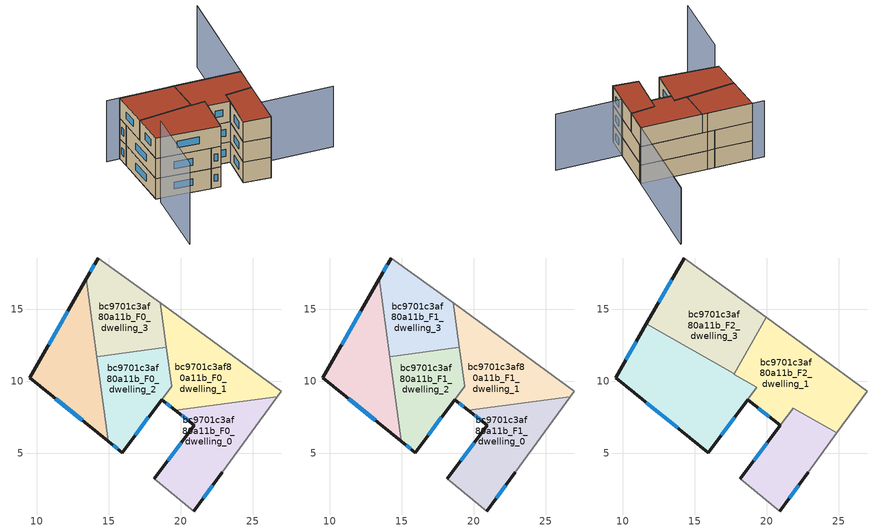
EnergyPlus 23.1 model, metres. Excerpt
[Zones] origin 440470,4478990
bc9701c3af80a11b_F0_dwelling_0
 floor ground (EU_floor_Construction): 22.87,3.68 26.69,8.94 19.61,7.97 20.94,6.95 18.17,3.24 20.91,1 z0
 wall outside (EU_wall_Construction): 18.17,3.24 20.94,6.95 19.61,7.97 / 22.87,3.68 20.91,1 z0:3
 wall to bc9701c3af80a11b_F0_dwelling_1 (EU_wall_Construction): 19.61,7.97 26.69,8.94 z0:3
 wall adiabatic (EU_wall_Construction): 26.69,8.94 22.87,3.68 / 20.91,1 18.17,3.24 z0:3
 window (EU_Window_Construction): 19.09,4.47 20.02,5.72 / 20.5,7.29 20.05,7.64 / 22.22,2.8 21.56,1.89 z0.99:2.01
bc9701c3af80a11b_F0_dwelling_1
 floor ground (EU_floor_Construction): 26.69,8.94 26.96,9.31 19.35,14.89 18.56,15.46 19.35,9.64 18.66,8.71 19.61,7.97 z0
 wall outside (EU_wall_Construction): 19.61,7.97 18.66,8.71 z0:3
 wall adiabatic (EU_wall_Construction): 18.56,15.46 19.35,14.89 26.96,9.31 26.69,8.94 z0:3
 wall to bc9701c3af80a11b_F0_dwelling_2 (EU_wall_Construction): 18.66,8.71 19.35,9.64 / 19.35,9.65 18.98,12.35 z0:3
 wall to bc9701c3af80a11b_F0_dwelling_3 (EU_wall_Construction): 18.98,12.35 18.56,15.46 z0:3
 window (EU_Window_Construction): 19.3,8.22 18.98,8.47 z0.99:2.01
bc9701c3af80a11b_F0_dwelling_2
 floor ground (EU_floor_Construction): 15.93,5.05 19.35,9.65 18.98,12.35 14.18,11.7 14.98,5.83 z0
 wall outside (EU_wall_Construction): 18.66,8.71 15.93,5.05 14.98,5.83 z0:3
 wall to bc9701c3af80a11b_F0_dwelling_3 (EU_wall_Construction): 14.18,11.7 18.98,12.35 z0:3
 wall to bc9701c3af80a11b_F0_dwelling_4 (EU_wall_Construction): 14.98,5.83 14.18,11.7 z0:3
 window (EU_Window_Construction): 17.76,7.5 16.84,6.26 / 15.62,5.31 15.29,5.57 z0.99:2.01
bc9701c3af80a11b_F0_dwelling_3
 floor ground (EU_floor_Construction): 18.98,12.35 18.56,15.46 14.25,18.55 13.44,17.12 14.18,11.7 z0
 wall outside (EU_wall_Construction): 13.44,17.12 14.25,18.55 z0:3
 wall adiabatic (EU_wall_Construction): 14.25,18.55 18.56,15.46 z0:3
 wall to bc9701c3af80a11b_F0_dwelling_4 (EU_wall_Construction): 14.18,11.7 13.44,17.12 z0:3
 window (EU_Window_Construction): 13.71,17.59 13.98,18.08 z0.99:2.01
bc9701c3af80a11b_F0_dwelling_4
 floor ground (EU_floor_Construction): 14.98,5.83 13.44,17.12 9.52,10.25 z0
 wall outside (EU_wall_Construction): 14.98,5.83 9.52,10.25 13.44,17.12 z0:3
 window (EU_Window_Construction): 13.17,7.29 11.33,8.78 / 10.82,12.53 12.14,14.84 z0.99:2.01
bc9701c3af80a11b_F1_dwelling_0
 floor to bc9701c3af80a11b_F0_dwelling_0 (EU_floor_Construction): 22.87,3.68 26.69,8.94 19.61,7.97 20.94,6.95 18.17,3.24 20.91,1 z3
 wall outside (EU_wall_Construction): 18.17,3.24 20.94,6.95 19.61,7.97 / 22.87,3.68 20.91,1 z3:6
 wall to bc9701c3af80a11b_F1_dwelling_1 (EU_wall_Construction): 19.61,7.97 26.69,8.94 z3:6
 wall adiabatic (EU_wall_Construction): 26.69,8.94 22.87,3.68 / 20.91,1 18.17,3.24 z3:6
 window (EU_Window_Construction): 19.09,4.47 20.02,5.72 / 20.5,7.29 20.05,7.64 / 22.22,2.8 21.56,1.89 z3.99:5.01
bc9701c3af80a11b_F1_dwelling_1
 floor to bc9701c3af80a11b_F0_dwelling_1 (EU_floor_Construction): 26.69,8.94 26.96,9.31 19.35,14.89 18.56,15.46 19.35,9.64 18.66,8.71 19.61,7.97 z3
 wall outside (EU_wall_Construction): 19.61,7.97 18.66,8.71 z3:6
 wall adiabatic (EU_wall_Construction): 18.56,15.46 19.35,14.89 26.96,9.31 26.69,8.94 z3:6
 wall to bc9701c3af80a11b_F1_dwelling_2 (EU_wall_Construction): 18.66,8.71 19.35,9.64 / 19.35,9.65 18.98,12.35 z3:6
 wall to bc9701c3af80a11b_F1_dwelling_3 (EU_wall_Construction): 18.98,12.35 18.56,15.46 z3:6
 window (EU_Window_Construction): 19.3,8.22 18.98,8.47 z3.99:5.01
bc9701c3af80a11b_F1_dwelling_2
 floor to bc9701c3af80a11b_F0_dwelling_2 (EU_floor_Construction): 15.93,5.05 19.35,9.65 18.98,12.35 14.18,11.7 14.98,5.83 z3
 wall outside (EU_wall_Construction): 18.66,8.71 15.93,5.05 14.98,5.83 z3:6
 wall to bc9701c3af80a11b_F1_dwelling_3 (EU_wall_Construction): 14.18,11.7 18.98,12.35 z3:6
 wall to bc9701c3af80a11b_F1_dwelling_4 (EU_wall_Construction): 14.98,5.83 14.18,11.7 z3:6
 window (EU_Window_Construction): 17.76,7.5 16.84,6.26 / 15.62,5.31 15.29,5.57 z3.99:5.01
bc9701c3af80a11b_F1_dwelling_3
 floor to bc9701c3af80a11b_F0_dwelling_3 (EU_floor_Construction): 18.98,12.35 18.56,15.46 14.25,18.55 13.44,17.12 14.18,11.7 z3
 wall outside (EU_wall_Construction): 13.44,17.12 14.25,18.55 z3:6
 wall adiabatic (EU_wall_Construction): 14.25,18.55 18.56,15.46 z3:6
 wall to bc9701c3af80a11b_F1_dwelling_4 (EU_wall_Construction): 14.18,11.7 13.44,17.12 z3:6
 window (EU_Window_Construction): 13.71,17.59 13.98,18.08 z3.99:5.01
bc9701c3af80a11b_F1_dwelling_4
 floor to bc9701c3af80a11b_F0_dwelling_4 (EU_floor_Construction): 14.98,5.83 13.44,17.12 9.52,10.25 z3
 wall outside (EU_wall_Construction): 14.98,5.83 9.52,10.25 13.44,17.12 z3:6
 window (EU_Window_Construction): 13.17,7.29 11.33,8.78 / 10.82,12.53 12.14,14.84 z3.99:5.01
bc9701c3af80a11b_F2_dwelling_0
 floor to bc9701c3af80a11b_F1_dwelling_0 (EU_floor_Construction): 22.87,3.68 24.85,6.41 21.82,8.14 18.17,3.24 20.91,1 z6
 wall outside (EU_wall_Construction): 22.87,3.68 20.91,1 / 18.17,3.24 20.94,6.95 z6:9
 wall adiabatic (EU_wall_Construction): 20.91,1 18.17,3.24 / 24.85,6.41 22.87,3.68 z6:9
 wall to bc9701c3af80a11b_F2_dwelling_1 (EU_wall_Construction): 20.94,6.95 21.82,8.14 / 21.83,8.13 24.85,6.41 z6:9
 window (EU_Window_Construction): 22.22,2.8 21.56,1.89 / 19.09,4.47 20.02,5.72 z6.99:8.01
 roof outside (EU_roof_Construction): 24.85,6.41 22.87,3.68 20.91,1 18.17,3.24 21.83,8.13 z9
bc9701c3af80a11b_F2_dwelling_1
 floor to bc9701c3af80a11b_F1_dwelling_1 (EU_floor_Construction): 26.69,8.94 26.96,9.31 19.97,14.43 18.94,12.63 19.35,9.64 18.66,8.71 19.61,7.97 z6
 floor to bc9701c3af80a11b_F1_dwelling_0 (EU_floor_Construction): 24.85,6.41 26.69,8.94 19.61,7.97 20.94,6.95 21.82,8.14 z6
 floor to bc9701c3af80a11b_F1_dwelling_2 (EU_floor_Construction): 17.51,7.18 19.35,9.64 18.98,12.35 18.77,12.33 17.75,10.52 17.72,10.47 19.29,9.58 z6
 floor to bc9701c3af80a11b_F1_dwelling_3 (EU_floor_Construction): 18.98,12.35 18.94,12.63 18.77,12.33 z6
 wall outside (EU_wall_Construction): 20.94,6.95 18.66,8.71 15.93,5.05 z6:9
 wall adiabatic (EU_wall_Construction): 19.97,14.43 26.96,9.31 24.85,6.41 z6:9
 wall to bc9701c3af80a11b_F2_dwelling_3 (EU_wall_Construction): 17.75,10.52 19.97,14.43 z6:9
 wall to bc9701c3af80a11b_F2_dwelling_2 (EU_wall_Construction): 15.93,5.05 19.29,9.57 17.72,10.47 17.75,10.52 z6:9
 window (EU_Window_Construction): 20.18,7.54 19.42,8.13 / 17.76,7.5 16.84,6.26 z6.99:8.01
 roof outside (EU_roof_Construction): 26.96,9.31 24.85,6.41 21.82,8.14 20.94,6.95 18.66,8.71 15.93,5.05 19.29,9.57 17.72,10.47 19.97,14.43 z9
bc9701c3af80a11b_F2_dwelling_2
 floor to bc9701c3af80a11b_F1_dwelling_2 (EU_floor_Construction): 15.93,5.05 19.29,9.58 17.72,10.47 17.75,10.52 15.38,11.86 14.18,11.7 14.98,5.83 z6
 floor to bc9701c3af80a11b_F1_dwelling_4 (EU_floor_Construction): 14.98,5.83 14.05,12.62 11.65,13.98 9.52,10.25 z6
 floor to bc9701c3af80a11b_F1_dwelling_3 (EU_floor_Construction): 15.38,11.86 14.05,12.62 14.18,11.7 z6
 wall outside (EU_wall_Construction): 15.93,5.05 9.52,10.25 11.65,13.98 z6:9
 wall to bc9701c3af80a11b_F2_dwelling_3 (EU_wall_Construction): 11.65,13.98 17.75,10.52 z6:9
 window (EU_Window_Construction): 10.23,11.49 10.95,12.75 / 13.81,6.78 11.65,8.53 z6.99:8.01
 roof outside (EU_roof_Construction): 17.75,10.52 17.72,10.47 19.29,9.58 15.93,5.05 9.52,10.25 11.65,13.98 z9
bc9701c3af80a11b_F2_dwelling_3
 floor to bc9701c3af80a11b_F1_dwelling_3 (EU_floor_Construction): 18.77,12.33 18.94,12.63 18.56,15.46 14.25,18.55 13.44,17.12 14.05,12.62 15.38,11.86 z6
 floor to bc9701c3af80a11b_F1_dwelling_1 (EU_floor_Construction): 18.94,12.63 19.97,14.43 19.35,14.89 18.56,15.46 z6
 floor to bc9701c3af80a11b_F1_dwelling_2 (EU_floor_Construction): 17.75,10.52 18.77,12.33 15.38,11.86 z6
 floor to bc9701c3af80a11b_F1_dwelling_4 (EU_floor_Construction): 14.05,12.62 13.44,17.12 11.65,13.98 z6
 wall outside (EU_wall_Construction): 11.65,13.98 14.25,18.55 z6:9
 wall adiabatic (EU_wall_Construction): 14.25,18.55 19.35,14.89 19.97,14.43 z6:9
 window (EU_Window_Construction): 12.51,15.5 13.39,17.04 z6.99:8.01
 roof outside (EU_roof_Construction): 19.35,14.89 19.97,14.43 17.75,10.52 11.65,13.98 14.25,18.55 z9
shading: 3.82,1.67 9.31,9.43 z0:12; 30.43,-1.78 22.87,3.68 / 22.87,3.68 35.54,21.2 / 35.61,21.21 26.96,9.31 / 26.96,9.31 12.9,19.54 z0:9
[Building]
EU S2 Campaign: North Axis=0; Terrain=City; Solar Distribution=FullExterior
[Site:Location]
Madrid: Latitude=40.5; Longitude=-3.5; Time Zone=1; Elevation=609
[SizingPeriod:WeatherFileDays]
AnnualSizingPeriod: Begin Month=1; Begin Day of Month=1; End Month=12; End Day of Month=31; Day of Week for Start Day=Monday; Use Weather File Daylight Saving Period=No; Use Weather File Rain and Snow Indicators=No
[MATERIAL]
EU_InternalMass_Material: Roughness=MediumRough; Thickness=0.1; Conductivity=1; Density=1800; Specific Heat=900; Thermal Absorptance=0.9; Solar Absorptance=0.7; Visible Absorptance=0.7
[MATERIAL:NOMASS] Roughness=MediumRough; Thermal Absorptance=0.9; Solar Absorptance=0.7; Visible Absorptance=0.7
Name | Thermal Resistance
EU_wall_NoMass | 0.609216
EU_roof_NoMass | 0.513268
EU_floor_NoMass | 0.568163
[WINDOWMATERIAL:SIMPLEGLAZINGSYSTEM]
EU_Window_SimpleGlazing: UFactor=5.50606; Solar Heat Gain Coefficient=0.85; Visible Transmittance=0.85
[CONSTRUCTION]
EU_wall_Construction: EU_wall_NoMass
EU_roof_Construction: EU_roof_NoMass
EU_floor_Construction: EU_floor_NoMass
EU_InternalMass_Construction: EU_InternalMass_Material
EU_Window_Construction: EU_Window_SimpleGlazing
[ZONE] Type=1; Multiplier=1; Ceiling Height=autocalculate; Floor Area=autocalculate; Part of Total Floor Area=Yes
Name | Volume
bc9701c3af80a11b_F0_dwelling_0; bc9701c3af80a11b_F1_dwelling_0 | 88.6381
bc9701c3af80a11b_F2_dwelling_0 | 67.2473
bc9701c3af80a11b_F0_dwelling_1; bc9701c3af80a11b_F1_dwelling_1 | 90.639
bc9701c3af80a11b_F2_dwelling_1 | 113.703
bc9701c3af80a11b_F0_dwelling_2; bc9701c3af80a11b_F1_dwelling_2 | 73.5875
bc9701c3af80a11b_F2_dwelling_2 | 126.978
bc9701c3af80a11b_F0_dwelling_3; bc9701c3af80a11b_F1_dwelling_3 | 75.6145
bc9701c3af80a11b_F2_dwelling_3 | 102.656
bc9701c3af80a11b_F0_dwelling_4; bc9701c3af80a11b_F1_dwelling_4 | 82.1334
[INTERNALMASS] Construction=EU_InternalMass_Construction
Name | Zone or ZoneList | Surface Area
bc9701c3af80a11b_F0_dwelling_0_EU_InternalMass | bc9701c3af80a11b_F0_dwelling_0 | 29.5462
bc9701c3af80a11b_F0_dwelling_1_EU_InternalMass | bc9701c3af80a11b_F0_dwelling_1 | 30.2129
bc9701c3af80a11b_F0_dwelling_2_EU_InternalMass | bc9701c3af80a11b_F0_dwelling_2 | 24.5385
bc9701c3af80a11b_F0_dwelling_3_EU_InternalMass | bc9701c3af80a11b_F0_dwelling_3 | 25.2037
bc9701c3af80a11b_F0_dwelling_4_EU_InternalMass | bc9701c3af80a11b_F0_dwelling_4 | 27.3777
bc9701c3af80a11b_F1_dwelling_0_EU_InternalMass | bc9701c3af80a11b_F1_dwelling_0 | 29.5462
bc9701c3af80a11b_F1_dwelling_1_EU_InternalMass | bc9701c3af80a11b_F1_dwelling_1 | 30.2129
bc9701c3af80a11b_F1_dwelling_2_EU_InternalMass | bc9701c3af80a11b_F1_dwelling_2 | 24.5385
bc9701c3af80a11b_F1_dwelling_3_EU_InternalMass | bc9701c3af80a11b_F1_dwelling_3 | 25.2037
bc9701c3af80a11b_F1_dwelling_4_EU_InternalMass | bc9701c3af80a11b_F1_dwelling_4 | 27.3777
bc9701c3af80a11b_F2_dwelling_0_EU_InternalMass | bc9701c3af80a11b_F2_dwelling_0 | 22.4135
bc9701c3af80a11b_F2_dwelling_1_EU_InternalMass | bc9701c3af80a11b_F2_dwelling_1 | 37.9213
bc9701c3af80a11b_F2_dwelling_2_EU_InternalMass | bc9701c3af80a11b_F2_dwelling_2 | 42.325
bc9701c3af80a11b_F2_dwelling_3_EU_InternalMass | bc9701c3af80a11b_F2_dwelling_3 | 34.2179
[OTHEREQUIPMENT] Fuel Type=Electricity; Design Level Calculation Method=Watts/Area; Power per Zone Floor Area=1; Fraction Latent=0; Fraction Radiant=0; Fraction Lost=0; Carbon Dioxide Generation Rate=0; EndUse Subcategory=EU_Step8_InternalGains
Name | Zone or ZoneList or Space or SpaceList | Schedule
EU_Step8_InternalGain_bc9701c3af80a11b_F0_dwelling_0_f000 | bc9701c3af80a11b_F0_dwelling_0 | EU_Step8_GainSchedule_bc9701c3af80a11b_F0_dwelling_0_f000
EU_Step8_InternalGain_bc9701c3af80a11b_F0_dwelling_1_f000 | bc9701c3af80a11b_F0_dwelling_1 | EU_Step8_GainSchedule_bc9701c3af80a11b_F0_dwelling_1_f000
EU_Step8_InternalGain_bc9701c3af80a11b_F0_dwelling_2_f000 | bc9701c3af80a11b_F0_dwelling_2 | EU_Step8_GainSchedule_bc9701c3af80a11b_F0_dwelling_2_f000
EU_Step8_InternalGain_bc9701c3af80a11b_F0_dwelling_3_f000 | bc9701c3af80a11b_F0_dwelling_3 | EU_Step8_GainSchedule_bc9701c3af80a11b_F0_dwelling_3_f000
EU_Step8_InternalGain_bc9701c3af80a11b_F0_dwelling_4_f000 | bc9701c3af80a11b_F0_dwelling_4 | EU_Step8_GainSchedule_bc9701c3af80a11b_F0_dwelling_4_f000
EU_Step8_InternalGain_bc9701c3af80a11b_F1_dwelling_0_f000 | bc9701c3af80a11b_F1_dwelling_0 | EU_Step8_GainSchedule_bc9701c3af80a11b_F1_dwelling_0_f000
EU_Step8_InternalGain_bc9701c3af80a11b_F1_dwelling_1_f000 | bc9701c3af80a11b_F1_dwelling_1 | EU_Step8_GainSchedule_bc9701c3af80a11b_F1_dwelling_1_f000
EU_Step8_InternalGain_bc9701c3af80a11b_F1_dwelling_2_f000 | bc9701c3af80a11b_F1_dwelling_2 | EU_Step8_GainSchedule_bc9701c3af80a11b_F1_dwelling_2_f000
EU_Step8_InternalGain_bc9701c3af80a11b_F1_dwelling_3_f000 | bc9701c3af80a11b_F1_dwelling_3 | EU_Step8_GainSchedule_bc9701c3af80a11b_F1_dwelling_3_f000
EU_Step8_InternalGain_bc9701c3af80a11b_F1_dwelling_4_f000 | bc9701c3af80a11b_F1_dwelling_4 | EU_Step8_GainSchedule_bc9701c3af80a11b_F1_dwelling_4_f000
EU_Step8_InternalGain_bc9701c3af80a11b_F2_dwelling_0_f000 | bc9701c3af80a11b_F2_dwelling_0 | EU_Step8_GainSchedule_bc9701c3af80a11b_F2_dwelling_0_f000
EU_Step8_InternalGain_bc9701c3af80a11b_F2_dwelling_1_f000 | bc9701c3af80a11b_F2_dwelling_1 | EU_Step8_GainSchedule_bc9701c3af80a11b_F2_dwelling_1_f000
EU_Step8_InternalGain_bc9701c3af80a11b_F2_dwelling_2_f000 | bc9701c3af80a11b_F2_dwelling_2 | EU_Step8_GainSchedule_bc9701c3af80a11b_F2_dwelling_2_f000
EU_Step8_InternalGain_bc9701c3af80a11b_F2_dwelling_3_f000 | bc9701c3af80a11b_F2_dwelling_3 | EU_Step8_GainSchedule_bc9701c3af80a11b_F2_dwelling_3_f000
[ZONEVENTILATION:DESIGNFLOWRATE] Schedule=EU_AlwaysOn; Design Flow Rate Calculation Method=AirChanges/Hour; Air Changes per Hour=0.752966; Ventilation Type=Natural; Fan Pressure Rise=0; Fan Total Efficiency=1; Constant Term Coefficient=1; Temperature Term Coefficient=0; Velocity Term Coefficient=0; Velocity Squared Term Coefficient=0; Minimum Indoor Temperature=-100; Maximum Indoor Temperature=100; Delta Temperature=-100; Minimum Outdoor Temperature=-100; Maximum Outdoor Temperature=100; Maximum Wind Speed=40
Name | Zone or ZoneList or Space or SpaceList
EU_ConstantAir_bc9701c3af80a11b_F0_dwelling_0 | bc9701c3af80a11b_F0_dwelling_0
EU_ConstantAir_bc9701c3af80a11b_F0_dwelling_1 | bc9701c3af80a11b_F0_dwelling_1
EU_ConstantAir_bc9701c3af80a11b_F0_dwelling_2 | bc9701c3af80a11b_F0_dwelling_2
EU_ConstantAir_bc9701c3af80a11b_F0_dwelling_3 | bc9701c3af80a11b_F0_dwelling_3
EU_ConstantAir_bc9701c3af80a11b_F0_dwelling_4 | bc9701c3af80a11b_F0_dwelling_4
EU_ConstantAir_bc9701c3af80a11b_F1_dwelling_0 | bc9701c3af80a11b_F1_dwelling_0
EU_ConstantAir_bc9701c3af80a11b_F1_dwelling_1 | bc9701c3af80a11b_F1_dwelling_1
EU_ConstantAir_bc9701c3af80a11b_F1_dwelling_2 | bc9701c3af80a11b_F1_dwelling_2
EU_ConstantAir_bc9701c3af80a11b_F1_dwelling_3 | bc9701c3af80a11b_F1_dwelling_3
EU_ConstantAir_bc9701c3af80a11b_F1_dwelling_4 | bc9701c3af80a11b_F1_dwelling_4
EU_ConstantAir_bc9701c3af80a11b_F2_dwelling_0 | bc9701c3af80a11b_F2_dwelling_0
EU_ConstantAir_bc9701c3af80a11b_F2_dwelling_1 | bc9701c3af80a11b_F2_dwelling_1
EU_ConstantAir_bc9701c3af80a11b_F2_dwelling_2 | bc9701c3af80a11b_F2_dwelling_2
EU_ConstantAir_bc9701c3af80a11b_F2_dwelling_3 | bc9701c3af80a11b_F2_dwelling_3
[HVACTEMPLATE:THERMOSTAT] Constant Heating Setpoint=20; Constant Cooling Setpoint=50
EU_HeatOnly_bc9701c3af80a11b_F0_dwelling_0; EU_HeatOnly_bc9701c3af80a11b_F0_dwelling_1; EU_HeatOnly_bc9701c3af80a11b_F0_dwelling_2; EU_HeatOnly_bc9701c3af80a11b_F0_dwelling_3; EU_HeatOnly_bc9701c3af80a11b_F0_dwelling_4; EU_HeatOnly_bc9701c3af80a11b_F1_dwelling_0; EU_HeatOnly_bc9701c3af80a11b_F1_dwelling_1; EU_HeatOnly_bc9701c3af80a11b_F1_dwelling_2; EU_HeatOnly_bc9701c3af80a11b_F1_dwelling_3; EU_HeatOnly_bc9701c3af80a11b_F1_dwelling_4; EU_HeatOnly_bc9701c3af80a11b_F2_dwelling_0; EU_HeatOnly_bc9701c3af80a11b_F2_dwelling_1; EU_HeatOnly_bc9701c3af80a11b_F2_dwelling_2; EU_HeatOnly_bc9701c3af80a11b_F2_dwelling_3
[HVACTEMPLATE:ZONE:IDEALLOADSAIRSYSTEM] System Availability Schedule=EU_AlwaysOn; Maximum Heating Supply Air Temperature=50; Minimum Cooling Supply Air Temperature=13; Maximum Heating Supply Air Humidity Ratio=0.0156; Minimum Cooling Supply Air Humidity Ratio=0.0077; Heating Limit=NoLimit; Cooling Limit=NoLimit; Heating Availability Schedule=EU_AlwaysOn; Cooling Availability Schedule=EU_CoolingOff; Dehumidification Control Type=ConstantSensibleHeatRatio; Cooling Sensible Heat Ratio=0.7; Dehumidification Setpoint=60; Humidification Control Type=None; Humidification Setpoint=30; Outdoor Air Method=None; Outdoor Air Flow Rate per Person=0.00944; Outdoor Air Flow Rate per Zone Floor Area=0; Outdoor Air Flow Rate per Zone=0; Demand Controlled Ventilation Type=None; Outdoor Air Economizer Type=NoEconomizer; Heat Recovery Type=None; Sensible Heat Recovery Effectiveness=0.7; Latent Heat Recovery Effectiveness=0.65
Name | Template Thermostat
bc9701c3af80a11b_F0_dwelling_0 | EU_HeatOnly_bc9701c3af80a11b_F0_dwelling_0
bc9701c3af80a11b_F0_dwelling_1 | EU_HeatOnly_bc9701c3af80a11b_F0_dwelling_1
bc9701c3af80a11b_F0_dwelling_2 | EU_HeatOnly_bc9701c3af80a11b_F0_dwelling_2
bc9701c3af80a11b_F0_dwelling_3 | EU_HeatOnly_bc9701c3af80a11b_F0_dwelling_3
bc9701c3af80a11b_F0_dwelling_4 | EU_HeatOnly_bc9701c3af80a11b_F0_dwelling_4
bc9701c3af80a11b_F1_dwelling_0 | EU_HeatOnly_bc9701c3af80a11b_F1_dwelling_0
bc9701c3af80a11b_F1_dwelling_1 | EU_HeatOnly_bc9701c3af80a11b_F1_dwelling_1
bc9701c3af80a11b_F1_dwelling_2 | EU_HeatOnly_bc9701c3af80a11b_F1_dwelling_2
bc9701c3af80a11b_F1_dwelling_3 | EU_HeatOnly_bc9701c3af80a11b_F1_dwelling_3
bc9701c3af80a11b_F1_dwelling_4 | EU_HeatOnly_bc9701c3af80a11b_F1_dwelling_4
bc9701c3af80a11b_F2_dwelling_0 | EU_HeatOnly_bc9701c3af80a11b_F2_dwelling_0
bc9701c3af80a11b_F2_dwelling_1 | EU_HeatOnly_bc9701c3af80a11b_F2_dwelling_1
bc9701c3af80a11b_F2_dwelling_2 | EU_HeatOnly_bc9701c3af80a11b_F2_dwelling_2
bc9701c3af80a11b_F2_dwelling_3 | EU_HeatOnly_bc9701c3af80a11b_F2_dwelling_3
[SIZING:ZONE] Zone Cooling Design Supply Air Temperature Input Method=SupplyAirTemperature; Zone Cooling Design Supply Air Temperature=13; Zone Heating Design Supply Air Temperature Input Method=SupplyAirTemperature; Zone Heating Design Supply Air Temperature=50; Zone Cooling Design Supply Air Humidity Ratio=0.008; Zone Heating Design Supply Air Humidity Ratio=0.008; Cooling Design Air Flow Method=DesignDay; Cooling Design Air Flow Rate=0; Cooling Minimum Air Flow per Zone Floor Area=0.000762; Cooling Minimum Air Flow=0; Cooling Minimum Air Flow Fraction=0.2; Heating Design Air Flow Method=DesignDay; Heating Design Air Flow Rate=0; Heating Maximum Air Flow per Zone Floor Area=0.002032; Heating Maximum Air Flow=0.141576; Heating Maximum Air Flow Fraction=0.3; Account for Dedicated Outdoor Air System=No; Dedicated Outdoor Air System Control Strategy=NeutralSupplyAir; Dedicated Outdoor Air Low Setpoint Temperature for Design=autosize; Dedicated Outdoor Air High Setpoint Temperature for Design=autosize; Zone Load Sizing Method=Sensible Load Only No Latent Load; Zone Latent Cooling Design Supply Air Humidity Ratio Input Method=HumidityRatioDifference; Zone Cooling Design Supply Air Humidity Ratio Difference=0.005; Zone Latent Heating Design Supply Air Humidity Ratio Input Method=HumidityRatioDifference; Zone Humidification Design Supply Air Humidity Ratio Difference=0.005
bc9701c3af80a11b_F0_dwelling_0; bc9701c3af80a11b_F0_dwelling_1; bc9701c3af80a11b_F0_dwelling_2; bc9701c3af80a11b_F0_dwelling_3; bc9701c3af80a11b_F0_dwelling_4; bc9701c3af80a11b_F1_dwelling_0; bc9701c3af80a11b_F1_dwelling_1; bc9701c3af80a11b_F1_dwelling_2; bc9701c3af80a11b_F1_dwelling_3; bc9701c3af80a11b_F1_dwelling_4; bc9701c3af80a11b_F2_dwelling_0; bc9701c3af80a11b_F2_dwelling_1; bc9701c3af80a11b_F2_dwelling_2; bc9701c3af80a11b_F2_dwelling_3
[SCHEDULE:CONSTANT]
Name | Hourly Value
EU_AlwaysOn | 1
EU_CoolingOff | 0
[SCHEDULE:FILE] Column Number=1; Rows to Skip at Top=0; Number of Hours of Data=8760; Column Separator=Comma; Interpolate to Timestep=No; Minutes per Item=60; Adjust Schedule for Daylight Savings=Yes
Name | File
EU_Step8_GainSchedule_bc9701c3af80a11b_F0_dwelling_0_f000 | ../../schedules/bc9701c3af80a11b/bc9701c3af80a11b_F0_dwelling_0_f000_gain.csv
EU_Step8_GainSchedule_bc9701c3af80a11b_F0_dwelling_1_f000 | ../../schedules/bc9701c3af80a11b/bc9701c3af80a11b_F0_dwelling_1_f000_gain.csv
EU_Step8_GainSchedule_bc9701c3af80a11b_F0_dwelling_2_f000 | ../../schedules/bc9701c3af80a11b/bc9701c3af80a11b_F0_dwelling_2_f000_gain.csv
EU_Step8_GainSchedule_bc9701c3af80a11b_F0_dwelling_3_f000 | ../../schedules/bc9701c3af80a11b/bc9701c3af80a11b_F0_dwelling_3_f000_gain.csv
EU_Step8_GainSchedule_bc9701c3af80a11b_F0_dwelling_4_f000 | ../../schedules/bc9701c3af80a11b/bc9701c3af80a11b_F0_dwelling_4_f000_gain.csv
EU_Step8_GainSchedule_bc9701c3af80a11b_F1_dwelling_0_f000 | ../../schedules/bc9701c3af80a11b/bc9701c3af80a11b_F1_dwelling_0_f000_gain.csv
EU_Step8_GainSchedule_bc9701c3af80a11b_F1_dwelling_1_f000 | ../../schedules/bc9701c3af80a11b/bc9701c3af80a11b_F1_dwelling_1_f000_gain.csv
EU_Step8_GainSchedule_bc9701c3af80a11b_F1_dwelling_2_f000 | ../../schedules/bc9701c3af80a11b/bc9701c3af80a11b_F1_dwelling_2_f000_gain.csv
EU_Step8_GainSchedule_bc9701c3af80a11b_F1_dwelling_3_f000 | ../../schedules/bc9701c3af80a11b/bc9701c3af80a11b_F1_dwelling_3_f000_gain.csv
EU_Step8_GainSchedule_bc9701c3af80a11b_F1_dwelling_4_f000 | ../../schedules/bc9701c3af80a11b/bc9701c3af80a11b_F1_dwelling_4_f000_gain.csv
EU_Step8_GainSchedule_bc9701c3af80a11b_F2_dwelling_0_f000 | ../../schedules/bc9701c3af80a11b/bc9701c3af80a11b_F2_dwelling_0_f000_gain.csv
EU_Step8_GainSchedule_bc9701c3af80a11b_F2_dwelling_1_f000 | ../../schedules/bc9701c3af80a11b/bc9701c3af80a11b_F2_dwelling_1_f000_gain.csv
EU_Step8_GainSchedule_bc9701c3af80a11b_F2_dwelling_2_f000 | ../../schedules/bc9701c3af80a11b/bc9701c3af80a11b_F2_dwelling_2_f000_gain.csv
EU_Step8_GainSchedule_bc9701c3af80a11b_F2_dwelling_3_f000 | ../../schedules/bc9701c3af80a11b/bc9701c3af80a11b_F2_dwelling_3_f000_gain.csv
